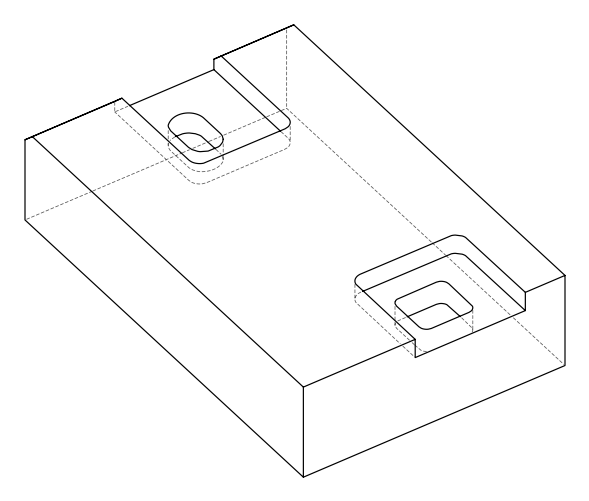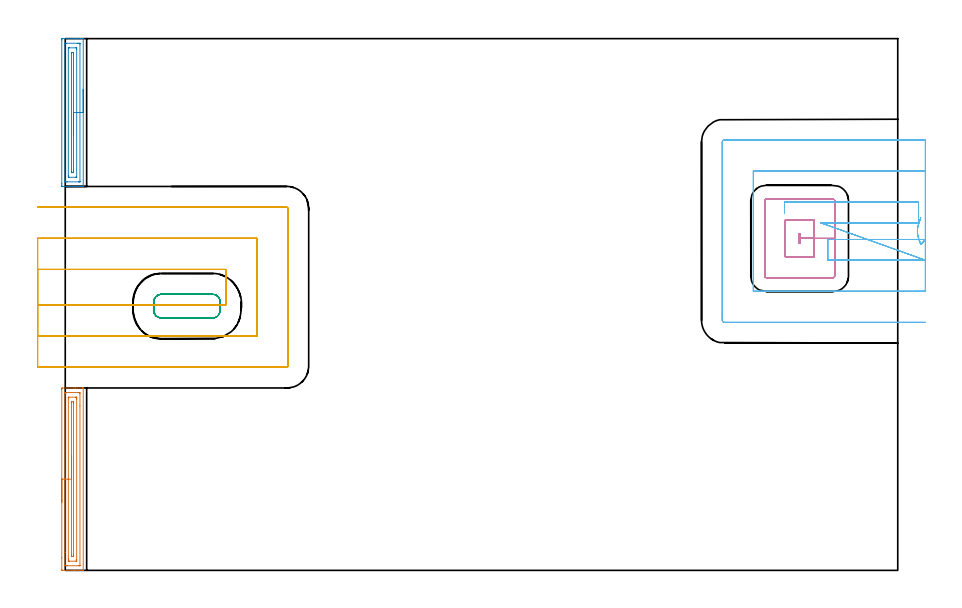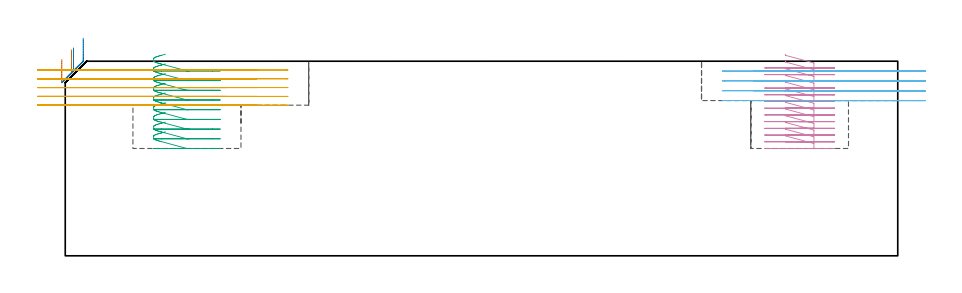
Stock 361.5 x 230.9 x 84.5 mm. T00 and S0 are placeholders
(PLAN: 6 operations, 3 tool changes, 30.5 min)
(1 AREA_MILL | FG_CHAMFER_SURFACE | UGT0205_001 | 2.72 min | 3668 mm3)
(2 AREA_MILL_1 | FG_CHAMFER_SURFACE_1 | UGT0205_001 | 2.24 min | 3018 mm3)
(3 MILL_RECTANGULAR_POCKET | POCKET_RECTANGULAR_STRAIGHT | UGT0201_100 | Follow Part, ap 4.5, ae 75% | 2.34 min | 45311 mm3)
(4 MILL_RECTANGULAR_POCKET_1 | POCKET_RECTANGULAR_STRAIGHT_1 | NXT0201_011 | Follow Part, ap 3, ae 75% | 6.99 min | 72647 mm3)
(5 MILL_SLOT | SLOT_PARTIAL_RECTANGULAR | UGT0201_100 | Follow Part, ap 4.5, ae 75% | 8.94 min | 152606 mm3)
(6 MILL_SLOT_1 | SLOT_PARTIAL_RECTANGULAR_1 | UGT0201_100 | Follow Part, ap 4.5, ae 75% | 7.25 min | 108120 mm3)
(TOOL UGT0205_001 | Chamfer Mill 20 x 3 x 45 deg. | D20 FL50 Z2)
(TOOL UGT0201_100 | End Mill 18 mm | D18 FL22 Z2)
(TOOL NXT0201_011 | ENDMILL 12mm [2P460-1200-NA 1630] | D12 FL38 Z6)
(OP 1 AREA_MILL)
G17 G21 G94 G90
T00 M6
G54
G17 G0 G90 X-1.5 Y29.6 S1061 M3
G43 Z94.5 H0
Z85.2
G94 G1 Y29.638 Z84.328 F250.
Y29.752 Z83.464
Y29.941 Z82.612
Y30.203 Z81.78
Y30.537 Z80.974
Y30.94 Z80.2
Y31.408 Z79.464
Y31.94 Z78.772
Y32.529 Z78.129
Y33.172 Z77.54
Y33.864 Z77.009
Y34.6 Z76.54
Y35.374 Z76.137
Y36.18 Z75.803
Y37.012 Z75.541
Y37.864 Z75.352
Y38.728 Z75.238
Y39.6 Z75.2
Y78.661
X-1.497 Y78.929 Z75.202
X-1.491 Y79.19 Z75.205
X-1.224 Y79.2 Z75.473
X3.597 Z80.291
X4.299 Z80.996
X4.491 Z81.188
X7.53 Z84.228
X7.761 Y79.199 Z84.454
X7.764 Z84.456
X7.797 Y79.19 Z84.489
X7.8 Y79.104 Z84.5
Y0.096
X7.797 Y0.01 Z84.489
X7.764 Y0.006 Z84.457
X7.53 Y0. Z84.228
X5.77 Z82.469
X4.491 Z81.188
X4.298 Z80.996
X3.597 Z80.291
X-1.225 Y0.001 Z75.471
X-1.491 Y0.01 Z75.205
X-1.499 Y0.273 Z75.199
X-1.5 Y5.422 Z75.2
Y39.6
X-0.086 Z76.614
X-0.085 Y76.99 Z76.615
X-0.082 Y77.097 Z76.618
X-0.079 Y77.166 Z76.621
X-0.073 Y77.191 Z76.627
X-0.058 Y77.193 Z76.642
X0.021 Y77.196 Z76.721
X0.598 Y77.2 Z77.298
X5.963 Y77.198 Z82.663
X6.279 Y77.193 Z82.979
X6.378 Y77.19 Z83.078
X6.383 Y76.991 Z83.083
X6.385 Y76.885 Z83.085
X6.386 Y71.448 Z83.086
X6.385 Y2.21 Z83.085
X6.382 Y2.103 Z83.082
X6.379 Y2.035 Z83.079
X6.373 Y2.009 Z83.073
X6.358 Y2.007 Z83.058
X6.279 Y2.004 Z82.979
X5.702 Y2. Z82.402
X0.915 Z77.615
X0.337 Y2.001 Z77.037
X0.021 Y2.007 Z76.721
X-0.078 Y2.01 Z76.622
X-0.083 Y2.209 Z76.617
X-0.085 Y2.315 Z76.615
X-0.086 Y7.752 Z76.614
Y39.6
X1.328 Z78.028
X1.329 Y74.699 Z78.029
X1.331 Y75.11 Z78.031
X1.333 Y75.168 Z78.033
X1.335 Y75.189 Z78.035
X1.445 Y75.194 Z78.145
X1.627 Y75.199 Z78.327
X4.582 Y75.2 Z81.282
X4.764 Y75.198 Z81.464
X4.885 Y75.194 Z81.585
X4.966 Y75.188 Z81.666
X4.967 Y75.176 Z81.667
X4.969 Y75.11 Z81.669
X4.971 Y74.633 Z81.671
Y74.222
Y4.501
X4.969 Y4.09 Z81.669
X4.967 Y4.032 Z81.667
X4.965 Y4.011 Z81.665
X4.855 Y4.006 Z81.555
X4.673 Y4.001 Z81.373
X1.718 Y4. Z78.418
X1.536 Y4.002 Z78.236
X1.415 Y4.006 Z78.115
X1.334 Y4.012 Z78.034
X1.333 Y4.024 Z78.033
X1.331 Y4.09 Z78.031
X1.329 Y4.567 Z78.029
X1.328 Y4.978 Z78.028
Y39.6
X2.743 Z79.443
Y72.407
X2.744 Y72.851 Z79.444
X2.746 Y73.053 Z79.446
X2.749 Y73.153 Z79.449
X2.752 Y73.191 Z79.452
X2.771 Y73.193 Z79.471
X2.841 Y73.198 Z79.541
X3.487 Y73.19 Z80.187
X3.55 Y73.177 Z80.25
X3.553 Y73.085 Z80.253
X3.555 Y72.885 Z80.255
X3.557 Y72.486 Z80.257
Y6.793
X3.556 Y6.349 Z80.256
X3.554 Y6.147 Z80.254
X3.551 Y6.047 Z80.251
X3.548 Y6.009 Z80.248
X3.529 Y6.007 Z80.229
X3.46 Y6.002 Z80.16
X2.813 Y6.01 Z79.513
X2.749 Y6.023 Z79.449
X2.747 Y6.115 Z79.447
X2.745 Y6.315 Z79.445
X2.743 Y6.714 Z79.443
Y39.6
Y40.472 Z79.481
Y41.337 Z79.595
Y42.188 Z79.783
Y43.02 Z80.046
Y43.826 Z80.38
Y44.6 Z80.782
Y45.336 Z81.251
Y46.028 Z81.782
Y46.671 Z82.372
Y47.26 Z83.015
Y47.792 Z83.707
Y48.26 Z84.443
Y48.663 Z85.217
Y48.997 Z86.022
Y49.259 Z86.854
Y49.448 Z87.706
Y49.562 Z88.571
Y49.6 Z89.443
G0 Z94.5
M5
M2
(OP 2 AREA_MILL_1)
G17 G21 G94 G90
T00 M6
G54
G17 G0 G90 X7.8 Y208.8 S1061 M3
G43 Z94.5 H0
G94 G1 Y208.762 Z93.628 F250.
Y208.648 Z92.763
Y208.459 Z91.912
Y208.197 Z91.08
Y207.863 Z90.274
Y207.46 Z89.5
Y206.991 Z88.764
Y206.46 Z88.072
Y205.871 Z87.429
Y205.228 Z86.839
Y204.536 Z86.308
Y203.8 Z85.84
Y203.026 Z85.437
Y202.22 Z85.103
Y201.388 Z84.841
Y200.536 Z84.652
Y199.672 Z84.538
Y198.8 Z84.5
Y166.808
X7.797 Y166.71 Z84.489
X7.759 Y166.706 Z84.451
X7.495 Y166.7 Z84.193
X5.82 Z82.519
X5.385 Z82.081
X5.168 Z81.865
X4.491 Z81.188
X4.274 Z80.971
X3.597 Z80.291
X-1.124 Z75.573
X-1.426 Y166.702 Z75.27
X-1.491 Y166.706 Z75.205
X-1.497 Y167.252 Z75.203
X-1.5 Y167.876 Z75.2
Y230.348
X-1.497 Y230.616 Z75.202
X-1.491 Y230.89 Z75.205
X-1.211 Y230.9 Z75.485
X3.597 Z80.291
X4.274 Z80.971
X4.491 Z81.188
X5.168 Z81.865
X5.385 Z82.081
X5.82 Z82.519
X6.738 Z83.437
X7.173 Z83.871
X7.495 Z84.194
X7.759 Y230.893 Z84.451
X7.804 Y230.89 Z84.496
X7.8 Y230.794 Z84.5
Y198.8
X6.386 Z83.086
X6.385 Y168.924 Z83.085
X6.383 Y168.818 Z83.083
X6.38 Y168.748 Z83.08
X6.376 Y168.709 Z83.076
X6.361 Y168.707 Z83.061
X6.279 Y168.704 Z82.979
X5.716 Y168.7 Z82.416
X0.915 Y168.701 Z77.615
X0.35 Y168.703 Z77.05
X0.021 Y168.71 Z76.721
X-0.079 Y168.721 Z76.621
X-0.083 Y168.924 Z76.617
X-0.085 Y169.03 Z76.615
Y228.676
X-0.083 Y228.783 Z76.617
X-0.08 Y228.852 Z76.62
X-0.076 Y228.891 Z76.624
X-0.061 Y228.893 Z76.639
X0.021 Y228.896 Z76.721
X0.584 Y228.9 Z77.284
X5.385 Y228.899 Z82.085
X5.95 Y228.897 Z82.65
X6.279 Y228.89 Z82.979
X6.379 Y228.879 Z83.079
X6.383 Y228.676 Z83.083
X6.385 Y228.57 Z83.085
X6.386 Y198.8 Z83.086
X4.971 Z81.671
Y170.807
X4.97 Y170.747 Z81.67
X4.968 Y170.719 Z81.668
X4.966 Y170.712 Z81.666
X4.922 Y170.708 Z81.622
X4.706 Y170.702 Z81.406
X4.599 Y170.7 Z81.299
X1.701 Y170.701 Z78.401
X1.486 Y170.705 Z78.186
X1.347 Y170.71 Z78.047
X1.335 Y170.742 Z78.035
X1.333 Y170.807 Z78.033
X1.329 Y171.284 Z78.029
Y226.793
X1.33 Y226.853 Z78.03
X1.332 Y226.881 Z78.032
X1.334 Y226.888 Z78.034
X1.378 Y226.892 Z78.078
X1.594 Y226.898 Z78.294
X1.701 Y226.9 Z78.401
X4.599 Y226.899 Z81.299
X4.814 Y226.895 Z81.514
X4.953 Y226.89 Z81.653
X4.965 Y226.858 Z81.665
X4.967 Y226.793 Z81.667
X4.971 Y226.316 Z81.671
Y198.8
X3.557 Z80.257
Y173.068
X3.555 Y172.866 Z80.255
X3.553 Y172.765 Z80.253
X3.551 Y172.72 Z80.251
X3.537 Y172.71 Z80.237
X3.476 Y172.704 Z80.176
X2.801 Y172.707 Z79.501
X2.762 Y172.71 Z79.462
X2.749 Y172.714 Z79.449
X2.748 Y172.733 Z79.448
X2.745 Y172.832 Z79.445
X2.743 Y173.032 Z79.443
Y224.568
X2.745 Y224.772 Z79.445
X2.748 Y224.873 Z79.448
X2.749 Y224.89 Z79.449
X2.772 Y224.893 Z79.472
X2.821 Y224.898 Z79.521
X3.499 Y224.893 Z80.199
X3.538 Y224.89 Z80.238
X3.551 Y224.886 Z80.251
X3.552 Y224.867 Z80.252
X3.555 Y224.768 Z80.255
X3.557 Y224.568 Z80.257
Y198.8
Y197.928 Z80.295
Y197.063 Z80.409
Y196.212 Z80.598
Y195.38 Z80.86
Y194.574 Z81.194
Y193.8 Z81.597
Y193.064 Z82.066
Y192.372 Z82.597
Y191.729 Z83.186
Y191.14 Z83.829
Y190.608 Z84.522
Y190.14 Z85.257
Y189.737 Z86.031
Y189.403 Z86.837
Y189.141 Z87.669
Y188.952 Z88.521
Y188.838 Z89.386
Y188.8 Z90.257
G0 Z94.5
M5
M2
(OP 3 MILL_RECTANGULAR_POCKET)
G17 G21 G94 G90
T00 M6
G54
G17 G0 G90 X43.474 Y119.9 S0 M3
G43 Z94.5 H0
Z87.5
G94 G1 X41.8 Z87.051 F250.
X41.616 Z87.002
X41.122 Y119.837 Z86.869
X40.643 Y119.702 Z86.735
X40.189 Y119.5 Z86.602
X39.769 Y119.233 Z86.469
X39.392 Y118.908 Z86.335
X39.067 Y118.531 Z86.202
X38.8 Y118.111 Z86.069
X38.598 Y117.657 Z85.935
X38.463 Y117.178 Z85.802
X38.4 Y116.684 Z85.669
Y112.816 Z84.632
X38.463 Y112.322 Z84.499
X38.598 Y111.843 Z84.366
X38.8 Y111.389 Z84.232
X39.067 Y110.969 Z84.099
X39.392 Y110.592 Z83.966
X39.769 Y110.267 Z83.832
X40.189 Y110. Z83.699
X40.643 Y109.798 Z83.566
X41.122 Y109.663 Z83.432
X41.616 Y109.6 Z83.299
X52.85 Z80.289
X63.9 F500.
G3 X67.3 Y113. R3.4
G1 Y116.5
G3 X63.9 Y119.9 R3.4
G1 X41.8
G3 X38.4 Y116.5 R3.4
G1 Y113.
G3 X41.8 Y109.6 R3.4
G1 X52.85
X53.85
G0 X43.474 Y119.9 Z83.289
G1 X41.8 Z82.84 F250.
X41.616 Z82.791
X41.122 Y119.837 Z82.657
X40.643 Y119.702 Z82.524
X40.189 Y119.5 Z82.391
X39.769 Y119.233 Z82.258
X39.392 Y118.908 Z82.124
X39.067 Y118.531 Z81.991
X38.8 Y118.111 Z81.858
X38.598 Y117.657 Z81.724
X38.463 Y117.178 Z81.591
X38.4 Y116.684 Z81.458
Y112.816 Z80.421
X38.463 Y112.322 Z80.288
X38.598 Y111.843 Z80.154
X38.8 Y111.389 Z80.021
X39.067 Y110.969 Z79.888
X39.392 Y110.592 Z79.754
X39.769 Y110.267 Z79.621
X40.189 Y110. Z79.488
X40.643 Y109.798 Z79.355
X41.122 Y109.663 Z79.221
X41.616 Y109.6 Z79.088
X52.85 Z76.078
X63.9 F500.
G3 X67.3 Y113. R3.4
G1 Y116.5
G3 X63.9 Y119.9 R3.4
G1 X41.8
G3 X38.4 Y116.5 R3.4
G1 Y113.
G3 X41.8 Y109.6 R3.4
G1 X52.85
X53.85
G0 X43.474 Y119.9 Z79.078
G1 X41.8 Z78.629 F250.
X41.616 Z78.58
X41.122 Y119.837 Z78.446
X40.643 Y119.702 Z78.313
X40.189 Y119.5 Z78.18
X39.769 Y119.233 Z78.046
X39.392 Y118.908 Z77.913
X39.067 Y118.531 Z77.78
X38.8 Y118.111 Z77.647
X38.598 Y117.657 Z77.513
X38.463 Y117.178 Z77.38
X38.4 Y116.684 Z77.247
Y112.816 Z76.21
X38.463 Y112.322 Z76.077
X38.598 Y111.843 Z75.943
X38.8 Y111.389 Z75.81
X39.067 Y110.969 Z75.677
X39.392 Y110.592 Z75.543
X39.769 Y110.267 Z75.41
X40.189 Y110. Z75.277
X40.643 Y109.798 Z75.143
X41.122 Y109.663 Z75.01
X41.616 Y109.6 Z74.877
X41.8 Z74.827
X52.85 Z71.867
X63.9 F500.
G3 X67.3 Y113. R3.4
G1 Y116.5
G3 X63.9 Y119.9 R3.4
G1 X41.8
G3 X38.4 Y116.5 R3.4
G1 Y113.
G3 X41.8 Y109.6 R3.4
G1 X52.85
X53.85
G0 X43.474 Y119.9 Z74.867
G1 X41.8 Z74.418 F250.
X41.616 Z74.369
X41.122 Y119.837 Z74.235
X40.643 Y119.702 Z74.102
X40.189 Y119.5 Z73.969
X39.769 Y119.233 Z73.835
X39.392 Y118.908 Z73.702
X39.067 Y118.531 Z73.569
X38.8 Y118.111 Z73.435
X38.598 Y117.657 Z73.302
X38.463 Y117.178 Z73.169
X38.4 Y116.684 Z73.035
Y112.816 Z71.999
X38.463 Y112.322 Z71.866
X38.598 Y111.843 Z71.732
X38.8 Y111.389 Z71.599
X39.067 Y110.969 Z71.466
X39.392 Y110.592 Z71.332
X39.769 Y110.267 Z71.199
X40.189 Y110. Z71.066
X40.643 Y109.798 Z70.932
X41.122 Y109.663 Z70.799
X41.616 Y109.6 Z70.666
X41.8 Z70.616
X52.85 Z67.656
X63.9 F500.
G3 X67.3 Y113. R3.4
G1 Y116.5
G3 X63.9 Y119.9 R3.4
G1 X41.8
G3 X38.4 Y116.5 R3.4
G1 Y113.
G3 X41.8 Y109.6 R3.4
G1 X52.85
X53.85
G0 X43.474 Y119.9 Z70.656
G1 X41.8 Z70.207 F250.
X41.616 Z70.157
X41.122 Y119.837 Z70.024
X40.643 Y119.702 Z69.891
X40.189 Y119.5 Z69.758
X39.769 Y119.233 Z69.624
X39.392 Y118.908 Z69.491
X39.067 Y118.531 Z69.358
X38.8 Y118.111 Z69.224
X38.598 Y117.657 Z69.091
X38.463 Y117.178 Z68.958
X38.4 Y116.684 Z68.824
Y112.816 Z67.788
X38.463 Y112.322 Z67.654
X38.598 Y111.843 Z67.521
X38.8 Y111.389 Z67.388
X39.067 Y110.969 Z67.254
X39.392 Y110.592 Z67.121
X39.769 Y110.267 Z66.988
X40.189 Y110. Z66.855
X40.643 Y109.798 Z66.721
X41.122 Y109.663 Z66.588
X41.616 Y109.6 Z66.455
X41.8 Z66.405
X52.85 Z63.444
X63.9 F500.
G3 X67.3 Y113. R3.4
G1 Y116.5
G3 X63.9 Y119.9 R3.4
G1 X41.8
G3 X38.4 Y116.5 R3.4
G1 Y113.
G3 X41.8 Y109.6 R3.4
G1 X52.85
X53.85
G0 X43.474 Y119.9 Z66.444
G1 X41.8 Z65.996 F250.
X41.616 Z65.946
X41.122 Y119.837 Z65.813
X40.643 Y119.702 Z65.68
X40.189 Y119.5 Z65.546
X39.769 Y119.233 Z65.413
X39.392 Y118.908 Z65.28
X39.067 Y118.531 Z65.147
X38.8 Y118.111 Z65.013
X38.598 Y117.657 Z64.88
X38.463 Y117.178 Z64.747
X38.4 Y116.684 Z64.613
Y112.816 Z63.577
X38.463 Y112.322 Z63.443
X38.598 Y111.843 Z63.31
X38.8 Y111.389 Z63.177
X39.067 Y110.969 Z63.043
X39.392 Y110.592 Z62.91
X39.769 Y110.267 Z62.777
X40.189 Y110. Z62.643
X40.643 Y109.798 Z62.51
X41.122 Y109.663 Z62.377
X41.616 Y109.6 Z62.244
X41.8 Z62.194
X52.85 Z59.233
X63.9 F500.
G3 X67.3 Y113. R3.4
G1 Y116.5
G3 X63.9 Y119.9 R3.4
G1 X41.8
G3 X38.4 Y116.5 R3.4
G1 Y113.
G3 X41.8 Y109.6 R3.4
G1 X52.85
X53.85
G0 X43.474 Y119.9 Z62.233
G1 X41.8 Z61.785 F250.
X41.616 Z61.735
X41.122 Y119.837 Z61.602
X40.643 Y119.702 Z61.469
X40.189 Y119.5 Z61.335
X39.769 Y119.233 Z61.202
X39.392 Y118.908 Z61.069
X39.067 Y118.531 Z60.935
X38.8 Y118.111 Z60.802
X38.598 Y117.657 Z60.669
X38.463 Y117.178 Z60.535
X38.4 Y116.684 Z60.402
Y112.816 Z59.366
X38.463 Y112.322 Z59.232
X38.598 Y111.843 Z59.099
X38.8 Y111.389 Z58.966
X39.067 Y110.969 Z58.832
X39.392 Y110.592 Z58.699
X39.769 Y110.267 Z58.566
X40.189 Y110. Z58.432
X40.643 Y109.798 Z58.299
X41.122 Y109.663 Z58.166
X41.616 Y109.6 Z58.032
X41.8 Z57.983
X52.85 Z55.022
X63.9 F500.
G3 X67.3 Y113. R3.4
G1 Y116.5
G3 X63.9 Y119.9 R3.4
G1 X41.8
G3 X38.4 Y116.5 R3.4
G1 Y113.
G3 X41.8 Y109.6 R3.4
G1 X52.85
X53.85
G0 X43.474 Y119.9 Z58.022
G1 X41.8 Z57.574 F250.
X41.616 Z57.524
X41.122 Y119.837 Z57.391
X40.643 Y119.702 Z57.258
X40.189 Y119.5 Z57.124
X39.769 Y119.233 Z56.991
X39.392 Y118.908 Z56.858
X39.067 Y118.531 Z56.724
X38.8 Y118.111 Z56.591
X38.598 Y117.657 Z56.458
X38.463 Y117.178 Z56.324
X38.4 Y116.684 Z56.191
Y112.816 Z55.154
X38.463 Y112.322 Z55.021
X38.598 Y111.843 Z54.888
X38.8 Y111.389 Z54.755
X39.067 Y110.969 Z54.621
X39.392 Y110.592 Z54.488
X39.769 Y110.267 Z54.355
X40.189 Y110. Z54.221
X40.643 Y109.798 Z54.088
X41.122 Y109.663 Z53.955
X41.616 Y109.6 Z53.821
X41.8 Z53.772
X52.85 Z50.811
X63.9 F500.
G3 X67.3 Y113. R3.4
G1 Y116.5
G3 X63.9 Y119.9 R3.4
G1 X41.8
G3 X38.4 Y116.5 R3.4
G1 Y113.
G3 X41.8 Y109.6 R3.4
G1 X52.85
X53.85
G0 X43.474 Y119.9 Z53.811
G1 X41.8 Z53.362 F250.
X41.616 Z53.313
X41.122 Y119.837 Z53.18
X40.643 Y119.702 Z53.046
X40.189 Y119.5 Z52.913
X39.769 Y119.233 Z52.78
X39.392 Y118.908 Z52.647
X39.067 Y118.531 Z52.513
X38.8 Y118.111 Z52.38
X38.598 Y117.657 Z52.247
X38.463 Y117.178 Z52.113
X38.4 Y116.684 Z51.98
Y112.816 Z50.943
X38.463 Y112.322 Z50.81
X38.598 Y111.843 Z50.677
X38.8 Y111.389 Z50.543
X39.067 Y110.969 Z50.41
X39.392 Y110.592 Z50.277
X39.769 Y110.267 Z50.143
X40.189 Y110. Z50.01
X40.643 Y109.798 Z49.877
X41.122 Y109.663 Z49.744
X41.616 Y109.6 Z49.61
X41.8 Z49.561
X52.85 Z46.6
X63.9 F500.
G3 X67.3 Y113. R3.4
G1 Y116.5
G3 X63.9 Y119.9 R3.4
G1 X41.8
G3 X38.4 Y116.5 R3.4
G1 Y113.
G3 X41.8 Y109.6 R3.4
G1 X52.85
X53.85
G0 Z94.5
M5
M2
(OP 4 MILL_RECTANGULAR_POCKET_1)
G17 G21 G94 G90
T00 M6
G54
G17 G0 G90 X312.7 Y137.726 S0 M3
G43 Z94.5 H1
Z87.5
G94 G1 Y136.1 Z87.064 F250.
X325.1 Z83.742
Y144.15 Z81.585
X319.1
Y146.2 F500.
X318.7
Y142.1
X319.1
Y144.15
X325.1
Y152.2
X312.7
Y136.1
X325.1
Y144.15
X334.1
Y160.5
G3 X333.4 Y161.2 R0.7
G1 X304.4
G3 X303.7 Y160.5 R0.7
G1 Y127.8
G3 X304.4 Y127.1 R0.7
G1 X333.4
G3 X334.1 Y127.8 R0.7
G1 Y144.15
Y145.15
G0 X312.7 Y137.726 Z84.585
G1 Y136.1 Z84.149 F250.
X325.1 Z80.826
Y144.15 Z78.669
X319.1
Y146.2 F500.
X318.7
Y142.1
X319.1
Y144.15
X325.1
Y152.2
X312.7
Y136.1
X325.1
Y144.15
X334.1
Y160.5
G3 X333.4 Y161.2 R0.7
G1 X304.4
G3 X303.7 Y160.5 R0.7
G1 Y127.8
G3 X304.4 Y127.1 R0.7
G1 X333.4
G3 X334.1 Y127.8 R0.7
G1 Y144.15
Y145.15
G0 X312.7 Y137.726 Z81.669
G1 Y136.1 Z81.233 F250.
X325.1 Z77.911
Y144.15 Z75.754
X319.1
Y146.2 F500.
X318.7
Y142.1
X319.1
Y144.15
X325.1
Y152.2
X312.7
Y136.1
X325.1
Y144.15
X334.1
Y160.5
G3 X333.4 Y161.2 R0.7
G1 X304.4
G3 X303.7 Y160.5 R0.7
G1 Y127.8
G3 X304.4 Y127.1 R0.7
G1 X333.4
G3 X334.1 Y127.8 R0.7
G1 Y144.15
Y145.15
G0 X312.7 Y137.726 Z78.754
G1 Y136.1 Z78.318 F250.
X325.1 Z74.995
Y144.15 Z72.838
X319.1
Y146.2 F500.
X318.7
Y142.1
X319.1
Y144.15
X325.1
Y152.2
X312.7
Y136.1
X325.1
Y144.15
X334.1
Y160.5
G3 X333.4 Y161.2 R0.7
G1 X304.4
G3 X303.7 Y160.5 R0.7
G1 Y127.8
G3 X304.4 Y127.1 R0.7
G1 X333.4
G3 X334.1 Y127.8 R0.7
G1 Y144.15
Y145.15
G0 X312.7 Y137.726 Z75.838
G1 Y136.1 Z75.403 F250.
X325.1 Z72.08
Y144.15 Z69.923
X319.1
Y146.2 F500.
X318.7
Y142.1
X319.1
Y144.15
X325.1
Y152.2
X312.7
Y136.1
X325.1
Y144.15
X334.1
Y160.5
G3 X333.4 Y161.2 R0.7
G1 X304.4
G3 X303.7 Y160.5 R0.7
G1 Y127.8
G3 X304.4 Y127.1 R0.7
G1 X333.4
G3 X334.1 Y127.8 R0.7
G1 Y144.15
Y145.15
G0 X312.7 Y137.726 Z72.923
G1 Y136.1 Z72.487 F250.
X325.1 Z69.165
Y144.15 Z67.008
X319.1
Y146.2 F500.
X318.7
Y142.1
X319.1
Y144.15
X325.1
Y152.2
X312.7
Y136.1
X325.1
Y144.15
X334.1
Y160.5
G3 X333.4 Y161.2 R0.7
G1 X304.4
G3 X303.7 Y160.5 R0.7
G1 Y127.8
G3 X304.4 Y127.1 R0.7
G1 X333.4
G3 X334.1 Y127.8 R0.7
G1 Y144.15
Y145.15
G0 X312.7 Y137.726 Z70.008
G1 Y136.1 Z69.572 F250.
X325.1 Z66.249
Y144.15 Z64.092
X319.1
Y146.2 F500.
X318.7
Y142.1
X319.1
Y144.15
X325.1
Y152.2
X312.7
Y136.1
X325.1
Y144.15
X334.1
Y160.5
G3 X333.4 Y161.2 R0.7
G1 X304.4
G3 X303.7 Y160.5 R0.7
G1 Y127.8
G3 X304.4 Y127.1 R0.7
G1 X333.4
G3 X334.1 Y127.8 R0.7
G1 Y144.15
Y145.15
G0 X312.7 Y137.726 Z67.092
G1 Y136.1 Z66.656 F250.
X325.1 Z63.334
Y144.15 Z61.177
X319.1
Y146.2 F500.
X318.7
Y142.1
X319.1
Y144.15
X325.1
Y152.2
X312.7
Y136.1
X325.1
Y144.15
X334.1
Y160.5
G3 X333.4 Y161.2 R0.7
G1 X304.4
G3 X303.7 Y160.5 R0.7
G1 Y127.8
G3 X304.4 Y127.1 R0.7
G1 X333.4
G3 X334.1 Y127.8 R0.7
G1 Y144.15
Y145.15
G0 X312.7 Y137.726 Z64.177
G1 Y136.1 Z63.741 F250.
X325.1 Z60.418
Y144.15 Z58.262
X319.1
Y146.2 F500.
X318.7
Y142.1
X319.1
Y144.15
X325.1
Y152.2
X312.7
Y136.1
X325.1
Y144.15
X334.1
Y160.5
G3 X333.4 Y161.2 R0.7
G1 X304.4
G3 X303.7 Y160.5 R0.7
G1 Y127.8
G3 X304.4 Y127.1 R0.7
G1 X333.4
G3 X334.1 Y127.8 R0.7
G1 Y144.15
Y145.15
G0 X312.7 Y137.726 Z61.262
G1 Y136.1 Z60.826 F250.
X325.1 Z57.503
Y144.15 Z55.346
X319.1
Y146.2 F500.
X318.7
Y142.1
X319.1
Y144.15
X325.1
Y152.2
X312.7
Y136.1
X325.1
Y144.15
X334.1
Y160.5
G3 X333.4 Y161.2 R0.7
G1 X304.4
G3 X303.7 Y160.5 R0.7
G1 Y127.8
G3 X304.4 Y127.1 R0.7
G1 X333.4
G3 X334.1 Y127.8 R0.7
G1 Y144.15
Y145.15
G0 X312.7 Y137.726 Z58.346
G1 Y136.1 Z57.91 F250.
X325.1 Z54.588
Y144.15 Z52.431
X319.1
Y146.2 F500.
X318.7
Y142.1
X319.1
Y144.15
X325.1
Y152.2
X312.7
Y136.1
X325.1
Y144.15
X334.1
Y160.5
G3 X333.4 Y161.2 R0.7
G1 X304.4
G3 X303.7 Y160.5 R0.7
G1 Y127.8
G3 X304.4 Y127.1 R0.7
G1 X333.4
G3 X334.1 Y127.8 R0.7
G1 Y144.15
Y145.15
G0 X312.7 Y137.726 Z55.431
G1 Y136.1 Z54.995 F250.
X325.1 Z51.672
Y144.15 Z49.515
X319.1
Y146.2 F500.
X318.7
Y142.1
X319.1
Y144.15
X325.1
Y152.2
X312.7
Y136.1
X325.1
Y144.15
X334.1
Y160.5
G3 X333.4 Y161.2 R0.7
G1 X304.4
G3 X303.7 Y160.5 R0.7
G1 Y127.8
G3 X304.4 Y127.1 R0.7
G1 X333.4
G3 X334.1 Y127.8 R0.7
G1 Y144.15
Y145.15
G0 X312.7 Y137.726 Z52.515
G1 Y136.1 Z52.08 F250.
X325.1 Z48.757
Y144.15 Z46.6
X319.1
Y146.2 F500.
X318.7
Y142.1
X319.1
Y144.15
X325.1
Y152.2
X312.7
Y136.1
X325.1
Y144.15
X334.1
Y160.5
G3 X333.4 Y161.2 R0.7
G1 X304.4
G3 X303.7 Y160.5 R0.7
G1 Y127.8
G3 X304.4 Y127.1 R0.7
G1 X333.4
G3 X334.1 Y127.8 R0.7
G1 Y144.15
Y145.15
G0 Z94.5
M5
M2
(OP 5 MILL_SLOT)
G17 G21 G94 G90
T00 M6
G54
G17 G0 G90 X-12. Y115.2 S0 M3
G43 Z94.5 H0
Z80.68
G94 G1 X-9. F250.
X38.4 F500.
X41.4 F250.
X64.3 F500.
X67.3 F250.
X69.7 F500.
Y130.7
X-9.
X-12. F250.
Y101.7
X-9.
X83.2 F500.
Y144.2
X-9.
X-12. F250.
Y88.2
X-9.
X96.2 F500.
G3 X96.7 Y88.7 R0.5
G1 Y157.2
G3 X96.2 Y157.7 R0.5
G1 X-9.
X-12. F250.
G0 Y115.2 Z76.86
G1 X-9.
X38.4 F500.
X41.4 F250.
X64.3 F500.
X67.3 F250.
X69.7 F500.
Y130.7
X-9.
X-12. F250.
Y101.7
X-9.
X83.2 F500.
Y144.2
X-9.
X-12. F250.
Y88.2
X-9.
X96.2 F500.
G3 X96.7 Y88.7 R0.5
G1 Y157.2
G3 X96.2 Y157.7 R0.5
G1 X-9.
X-12. F250.
G0 Y115.2 Z73.04
G1 X-9.
X38.4 F500.
X41.4 F250.
X64.3 F500.
X67.3 F250.
X69.7 F500.
Y130.7
X-9.
X-12. F250.
Y101.7
X-9.
X83.2 F500.
Y144.2
X-9.
X-12. F250.
Y88.2
X-9.
X96.2 F500.
G3 X96.7 Y88.7 R0.5
G1 Y157.2
G3 X96.2 Y157.7 R0.5
G1 X-9.
X-12. F250.
G0 Y115.2 Z69.22
G1 X-9.
X38.4 F500.
X41.4 F250.
X64.3 F500.
X67.3 F250.
X69.7 F500.
Y130.7
X-9.
X-12. F250.
Y101.7
X-9.
X83.2 F500.
Y144.2
X-9.
X-12. F250.
Y88.2
X-9.
X96.2 F500.
G3 X96.7 Y88.7 R0.5
G1 Y157.2
G3 X96.2 Y157.7 R0.5
G1 X-9.
X-12. F250.
G0 Y115.2 Z65.4
G1 X-9.
X38.4 F500.
X41.4 F250.
X64.3 F500.
X67.3 F250.
X69.7 F500.
Y130.7
X-9.
X-12. F250.
Y101.7
X-9.
X83.2 F500.
Y144.2
X-9.
X-12. F250.
Y88.2
X-9.
X96.2 F500.
G3 X96.7 Y88.7 R0.5
G1 Y157.2
G3 X96.2 Y157.7 R0.5
G1 X-9.
X-12. F250.
G0 Z94.5
M5
M2
(OP 6 MILL_SLOT_1)
G17 G21 G94 G90
T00 M6
G54
G17 G0 G90 X371.495 Y153.115 S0 M3
G43 Z94.5 H0
Z80.225
G94 G1 X370.5 Y150.285 F250.
G3 X370.5 Y144.315 R9.
G1 X371.495 Y141.485
X373.5 Y143.7
X370.5
X331.1 F500.
Y134.7
X370.5
X373.5 F250.
X328.1 Y150.9 F500.
X331.1 F250.
X370.5 F500.
Y159.9
X312.3
Y158.2
Y155.2 F250.
G0 Z94.5
X373.5 Y173.4
Z80.225
G1 X370.5
X298.8 F500.
Y121.2
X370.5
X373.5 F250.
Y186.9
X370.5
X286.3 F500.
G3 X285.3 Y185.9 R1.
G1 Y108.7
G3 X286.3 Y107.7 R1.
G1 X370.5
X373.5 F250.
G0 X371.495 Y153.115 Z75.95
G1 X370.5 Y150.285
G3 X370.5 Y144.315 R9.
G1 X371.495 Y141.485
X373.5 Y143.7
X370.5
X331.1 F500.
Y134.7
X370.5
X373.5 F250.
X328.1 Y150.9 F500.
X331.1 F250.
X370.5 F500.
Y159.9
X312.3
Y158.2
Y155.2 F250.
G0 Z94.5
X373.5 Y173.4
Z75.95
G1 X370.5
X298.8 F500.
Y121.2
X370.5
X373.5 F250.
Y186.9
X370.5
X286.3 F500.
G3 X285.3 Y185.9 R1.
G1 Y108.7
G3 X286.3 Y107.7 R1.
G1 X370.5
X373.5 F250.
G0 X371.495 Y153.115 Z71.675
G1 X370.5 Y150.285
G3 X370.5 Y144.315 R9.
G1 X371.495 Y141.485
X373.5 Y143.7
X370.5
X331.1 F500.
Y134.7
X370.5
X373.5 F250.
X328.1 Y150.9 F500.
X331.1 F250.
X370.5 F500.
Y159.9
X312.3
Y158.2
Y155.2 F250.
G0 Z94.5
X373.5 Y173.4
Z71.675
G1 X370.5
X298.8 F500.
Y121.2
X370.5
X373.5 F250.
Y186.9
X370.5
X286.3 F500.
G3 X285.3 Y185.9 R1.
G1 Y108.7
G3 X286.3 Y107.7 R1.
G1 X370.5
X373.5 F250.
G0 X371.495 Y153.115 Z67.4
G1 X370.5 Y150.285
G3 X370.5 Y144.315 R9.
G1 X371.495 Y141.485
X373.5 Y143.7
X370.5
X331.1 F500.
Y134.7
X370.5
X373.5 F250.
X328.1 Y150.9 F500.
X331.1 F250.
X370.5 F500.
Y159.9
X312.3
Y158.2
Y155.2 F250.
G0 Z94.5
X373.5 Y173.4
Z67.4
G1 X370.5
X298.8 F500.
Y121.2
X370.5
X373.5 F250.
Y186.9
X370.5
X286.3 F500.
G3 X285.3 Y185.9 R1.
G1 Y108.7
G3 X286.3 Y107.7 R1.
G1 X370.5
X373.5 F250.
G0 Z94.5
M5
M2
